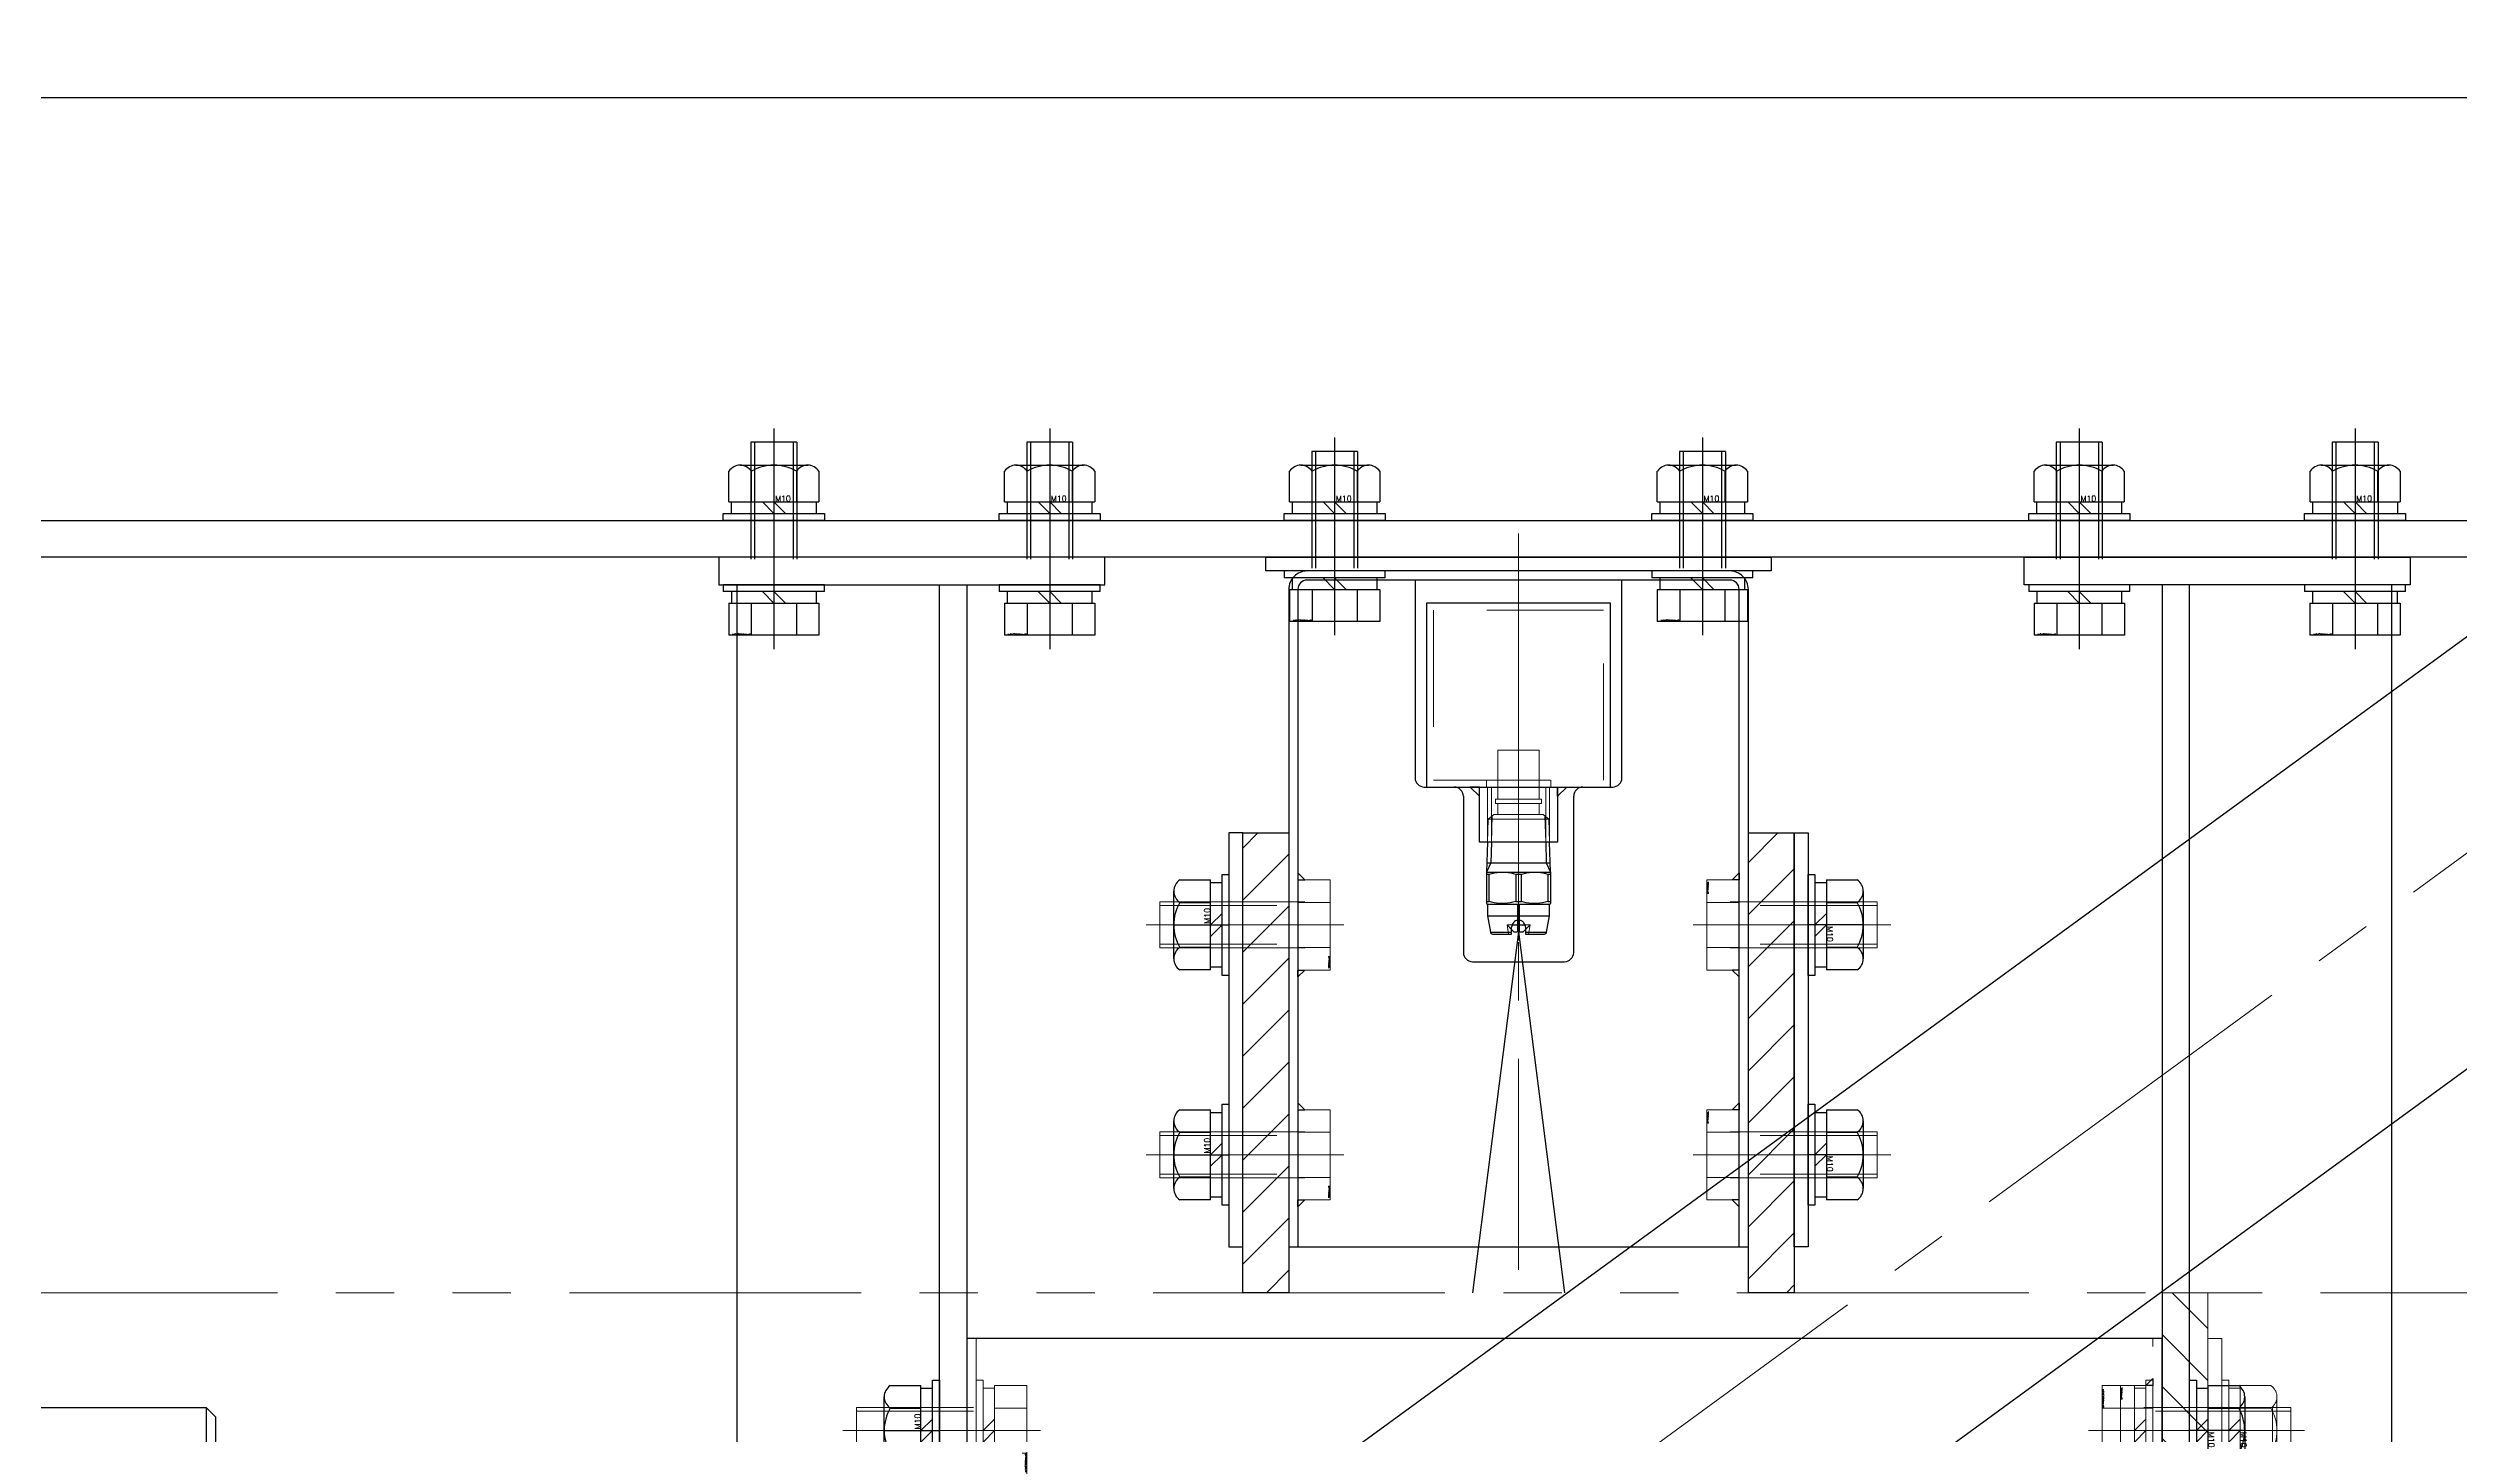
# Model space of a CAD drawing. Header units: millimetres. Extents: x -8731 to 85711, y -14522 to 31379.
# Drawn here: x 25403 to 25928, y 18003 to 18304 of the extents above; entities that cross this region are included whole.
import ezdxf

# ---------------------------------------------------------------- set-up
doc = ezdxf.new("R2010")
doc.units = ezdxf.units.MM
doc.header["$LTSCALE"] = 4
for name, pattern in [('CENTER2', [28.575, 19.05, -3.175, 3.175, -3.175]), ('HIDDEN', [9.525, 6.35, -3.175]), ('PHANTOM2', [31.75, 15.875, -3.175, 3.175, -3.175, 3.175, -3.175])]:
    doc.linetypes.add(name, pattern=pattern)
for name, color, linetype, lineweight in [('04_HIDDEN', 2, 'HIDDEN', 13), ('05_CENTER', 4, 'CENTER2', 13), ('06_PHANTOM', 2, 'PHANTOM2', 13)]:
    doc.layers.add(name, color=color, linetype=linetype, lineweight=lineweight)
doc.layers.add('10_DRAFT', color=8, linetype='Continuous', lineweight=0, plot=False)
doc.styles.add('KANJI0', font='txt.shx', dxfattribs={"width": 0.9, "height": 30, "bigfont": 'bigfont'})
doc.styles.add('KSS_TXT', font='txt.shx', dxfattribs={"bigfont": 'extfont2.shx'})
doc.styles.add('KSS_TXT_L', font='txt.shx', dxfattribs={"height": 9, "bigfont": 'extfont2.shx'})
doc.styles.get("Standard").update_dxf_attribs({"font": 'txt.shx', "bigfont": 'extfont2.shx'})

# ---------------------------------------------------------------- blocks, each defined once
blk = doc.blocks.new('M10Nu_1_1_1')
at = {"color": 0}
for p, q in [((-9.8, 0), (-9.8, 6.69)), ((-7.35, 8), (7.35, 8)), ((-4.9, 0), (-4.9, 6.69)), ((4.9, 6.69), (4.9, 0)), ((9.8, 6.69), (9.8, 0)), ((-9.8, 0), (9.8, 0))]:
    blk.add_line(p, q, dxfattribs=at)
at = {"color": 0, "linetype": 'CENTER2'}
blk.add_line((0, 8), (0, 0), dxfattribs=at)
at = {"color": 0}
for centre, radius, start, end in [((-7.35, 5.06), 2.94, 33.626, 146.374), ((0, -1.8), 9.8, 60, 120), ((7.35, 5.06), 2.94, 33.626, 146.374)]:
    blk.add_arc(centre, radius, start, end, dxfattribs=at)
at = {"layer": '10_DRAFT', "style": 'KANJI0', "width": 0.82}
blk.add_text('Ｍ１０', height=1.25, dxfattribs=at).set_placement((0.26, 0.12))
blk = doc.blocks.new('A$C20721D5E_1_1_1')
at = {"color": 0}
blk.add_line((-174, 5), (-174, -5), dxfattribs=at)
at = {"color": 0, "linetype": 'HIDDEN'}
for p, q in [((-20, -5), (-20, 5)), ((0, 4.19), (-20, 4.19)), ((0, -4.19), (-20, -4.19))]:
    blk.add_line(p, q, dxfattribs=at)
at = {"color": 0}
blk.add_lwpolyline([(0, -5), (-174, -5), (-175, -4), (-175, 4), (-174, 5), (0, 5)], close=True, dxfattribs=at)
at = {"layer": '05_CENTER'}
blk.add_line((-177.27, 0), (2.62, 0), dxfattribs=at)
blk = doc.blocks.new('A$C61520A35_1_1_1')
at = {"color": 0}
blk.add_line((-23.5, 8.53), (-23.5, -8.53), dxfattribs=at)
blk.add_circle((0, 0), 15, dxfattribs=at)
blk.add_arc((0, 0), 25, 199.9484, 160.0516, dxfattribs=at)
at = {"layer": '04_HIDDEN'}
for p, q in [((7.92, 23.71), (2.74, 14.75)), ((8.87, 23.37), (3.76, 14.52)), ((15.8, 19.37), (10.69, 10.52)), ((16.58, 18.71), (11.4, 9.75)), ((-23.5, 5), (-14.14, 5)), ((-23.5, 4), (-14.46, 4)), ((-23.5, -4), (-14.46, -4)), ((-23.5, -5), (-14.14, -5)), ((16.58, -18.71), (11.4, -9.75)), ((7.92, -23.71), (2.74, -14.75)), ((8.87, -23.37), (3.76, -14.52)), ((15.8, -19.37), (10.69, -10.52))]:
    blk.add_line(p, q, dxfattribs=at)
at = {"layer": '05_CENTER'}
for p, q in [((0, 29.39), (0, -29.39)), ((5.59, 9.69), (14.44, 25.01)), ((-29.39, 0), (29.39, 0)), ((5.59, -9.69), (14.44, -25.01))]:
    blk.add_line(p, q, dxfattribs=at)
blk = doc.blocks.new('SCS10-12a_1_1_1')
at = {"color": 0}
for p, q in [((0, 14.5), (0.5, 15)), ((0, 14.5), (0, -14.5)), ((0.5, 15), (0.5, -15)), ((0.5, 15), (11.5, 15)), ((11.5, 15), (11.5, -15)), ((11.5, 15), (12, 14.5)), ((12, 14.5), (12, -14.5)), ((0, -14.5), (0.5, -15)), ((0.5, -15), (11.5, -15)), ((4.24, -14.14), (7.76, -14.14)), ((12, -14.5), (11.5, -15))]:
    blk.add_line(p, q, dxfattribs=at)
at = {"color": 0, "linetype": 'HIDDEN'}
for p, q in [((0.5, 5), (0, 5.5)), ((12, 5.5), (11.5, 5)), ((0.5, 5), (11.5, 5)), ((0, -5.5), (0.5, -5)), ((0.5, -5), (11.5, -5)), ((11.5, -5), (12, -5.5))]:
    blk.add_line(p, q, dxfattribs=at)
at = {"color": 0, "linetype": 'CENTER2'}
for p, q in [((6, -4.31), (6, -15.69)), ((0.31, -10), (11.69, -10))]:
    blk.add_line(p, q, dxfattribs=at)
at = {"color": 0}
blk.add_circle((6, -10), 2.25, dxfattribs=at)
blk.add_arc((6, -10), 4.5, 293.0044, 246.9956, dxfattribs=at)
at = {"layer": '10_DRAFT'}
blk.add_line((0, 0), (12, 0), dxfattribs=at)
blk = doc.blocks.new('A$C21C31411_1_1_1')
at = {"color": 0}
for p, q in [((-48, 25), (-48, -25)), ((-2, 25), (-2, -25))]:
    blk.add_line(p, q, dxfattribs=at)
blk.add_lwpolyline([(-48, -25), (-2, -25), (0, -23), (0, 23), (-2, 25), (-48, 25), (-50, 23), (-50, -23)], close=True, dxfattribs=at)
at = {"layer": '04_HIDDEN'}
for p, q in [((-50, 5.1), (0, 5.1)), ((-50, -5.1), (0, -5.1))]:
    blk.add_line(p, q, dxfattribs=at)
at = {"layer": '10_DRAFT'}
blk.add_line((-50, 0), (0, 0), dxfattribs=at)
blk = doc.blocks.new('MSSU10-12a_1_1_1')
at = {"color": 0}
for p, q in [((-10, 4.19), (-9.19, 5)), ((-10, 4.19), (-10, -4.19)), ((-10, 4.19), (-1.19, 4.19)), ((-9.19, 5), (-2, 5)), ((-9.19, 5), (-9.19, -5)), ((0, 3), (-2, 5)), ((-2, 5), (-2, -5)), ((0, -3), (0, 3)), ((-10, -4.19), (-1.19, -4.19)), ((-10, -4.19), (-9.19, -5)), ((-9.19, -5), (-2, -5)), ((0, -3), (-2, -5))]:
    blk.add_line(p, q, dxfattribs=at)
at = {"layer": '04_HIDDEN', "color": 0}
for p, q in [((-6, 2.89), (-10, 2.89)), ((-10, 1.44), (-6, 1.44)), ((-6, 2.89), (-6, -2.89)), ((-4.33, 0), (-6, 2.89)), ((-4.33, 0), (-6, -2.89)), ((0, 3), (-1.73, 0)), ((0, -3), (-1.73, 0)), ((-10, -1.44), (-6, -1.44)), ((-10, -2.89), (-6, -2.89))]:
    blk.add_line(p, q, dxfattribs=at)
at = {"layer": '05_CENTER', "color": 0}
blk.add_line((2, 0), (-12, 0), dxfattribs=at)
blk = doc.blocks.new('A$C5CDF3BFA_1_1_1')
for name, p in [('A$C61520A35_1_1_1', (0, 0)), ('A$C21C31411_1_1_1', (-121.5, 0)), ('A$C20721D5E_1_1_1', (-15.5, 0))]:
    blk.add_blockref(name, p)
at = {"color": 4, "rotation": 180}
blk.add_blockref('SCS10-12a_1_1_1', (-171.5, 0), dxfattribs=at)
at = {"color": 4, "xscale": -1, "rotation": 180}
blk.add_blockref('SCS10-12a_1_1_1', (-121.5, 0), dxfattribs=at)
at = {"rotation": 90}
blk.add_blockref('M10Nu_1_1_1', (-23.5, 0), dxfattribs=at)
at = {"layer": '04_HIDDEN', "color": 4, "rotation": 239.9999999980393}
blk.add_blockref('MSSU10-12a_1_1_1', (7.5, 12.99), dxfattribs=at)
at = {"layer": '04_HIDDEN', "color": 4, "xscale": -0.9999999999999999, "rotation": 299.9999999980334}
blk.add_blockref('MSSU10-12a_1_1_1', (7.5, -12.99), dxfattribs=at)
blk = doc.blocks.new('A$C7C3641D0_1')
at = {"xscale": -1}
blk.add_blockref('A$C5CDF3BFA_1_1_1', (170, -115), dxfattribs=at)
blk = doc.blocks.new('A$C76B80905_1_1')
blk.add_blockref('A$C7C3641D0_1', (-30, 555))
blk = doc.blocks.new('A$C18500DD8_1_1')
for p, q in [((-817.78, 21.25), (-1853.53, -734.46)), ((-772.99, -40.14), (-1808.74, -795.86))]:
    blk.add_line(p, q)
at = {"layer": '05_CENTER'}
blk.add_line((-592.74, 138.41), (-1919.99, -830.01), dxfattribs=at)
blk = doc.blocks.new('A$C27AD2B2D_1_1_1')
at = {"color": 0}
blk.add_line((50, 858), (2550, 858), dxfattribs=at)
blk.add_lwpolyline([(50, 950), (2550, 950), (2550, 850), (50, 850)], close=True, dxfattribs=at)
at = {"layer": '05_CENTER'}
for p, q in [((1083, 838.72), (1083, 869.12)), ((1143, 838.72), (1143, 869.12)), ((1205, 838.72), (1205, 869.12)), ((1285, 838.72), (1285, 869.12)), ((1367, 838.72), (1367, 869.12)), ((1427, 838.72), (1427, 869.12))]:
    blk.add_line(p, q, dxfattribs=at)
blk = doc.blocks.new('A$C630344D5_1_1_1')
at = {"color": 0}
blk.add_lwpolyline([(1160, 150.2), (280, 150.2, -0.037623), (275.52, 150.54), (28.38, 187.87, 1.096072), (6.32, -189.89), (309, -179.82, -0.030069), (312.61, -179.91), (1997.39, -326.79, 0.610481), (2025.81, -281.61), (1921.29, -105.09, -0.309422), (1923.51, -71.27), (2106.95, 162.34, 0.68117), (2034, 286.77), (1164.64, 150.56, -0.038872), (1160, 150.2)], format="xyb", dxfattribs=at)
blk = doc.blocks.new('A$C7E374867_2_1')
at = {"color": 0}
for p, q in [((-9.81, 11), (9.81, 11)), ((-9.81, 4), (-9.81, 11)), ((-4.91, 4), (-4.91, 11)), ((4.91, 4), (4.91, 11)), ((9.81, 4), (9.81, 11)), ((-11, 1.5), (11, 1.5)), ((-11, 1.5), (-11, 0)), ((-11, 0), (11, 0)), ((9.81, 4), (-9.81, 4)), ((-9.25, 4), (-9.25, 1.5)), ((0, 1.5), (-2.5, 4)), ((0, 4), (2.5, 1.5)), ((9.25, 1.5), (9.25, 4)), ((11, 0), (11, 1.5))]:
    blk.add_line(p, q, dxfattribs=at)
at = {"color": 0, "linetype": 'CENTER2'}
blk.add_line((0, -29), (0, 14), dxfattribs=at)
at = {"color": 0, "linetype": 'HIDDEN'}
for p, q in [((-5, -26), (-5, 0)), ((-4.19, -26), (-4.19, 0)), ((4.19, -26), (4.19, 0)), ((5, -26), (5, 0)), ((-5, -26), (5, -26))]:
    blk.add_line(p, q, dxfattribs=at)
at = {"layer": '10_DRAFT', "style": 'KSS_TXT_L'}
blk.add_text('BT-M10x30L,SW,PW', height=0.3, dxfattribs=at).set_placement((5.05, 10.66))
blk = doc.blocks.new('M10Nza_1_1_1')
at = {"color": 0}
for p, q in [((-9.8, 4), (-9.8, 10.69)), ((-7.35, 12), (7.35, 12)), ((-4.9, 4), (-4.9, 10.69)), ((4.9, 10.69), (4.9, 4)), ((9.8, 10.69), (9.8, 4)), ((-9.8, 4), (9.8, 4)), ((-9.2, 1.5), (-9.2, 4)), ((0, 1.5), (-2.5, 4)), ((0, 4), (2.5, 1.5)), ((9.2, 4), (9.2, 1.5))]:
    blk.add_line(p, q, dxfattribs=at)
at = {"color": 0, "linetype": 'CENTER2'}
blk.add_line((0, 12), (0, 0), dxfattribs=at)
at = {"color": 0}
blk.add_lwpolyline([(-11, 1.5), (11, 1.5), (11, 0), (-11, 0)], close=True, dxfattribs=at)
for centre, radius, start, end in [((-7.35, 9.06), 2.94, 33.626, 146.374), ((0, 2.2), 9.8, 60, 120), ((7.35, 9.06), 2.94, 33.626, 146.374)]:
    blk.add_arc(centre, radius, start, end, dxfattribs=at)
at = {"layer": '10_DRAFT', "style": 'KSS_TXT'}
blk.add_text('M10', height=1.25, dxfattribs=at).set_placement((0.26, 4.12))
blk = doc.blocks.new('A$C69281495_1_1')
h = blk.add_hatch()
h.set_pattern_fill('_USER', color=3, scale=8, angle=45, pattern_type=0)
h.set_pattern_definition([(45, (9999.082, 6901.158), (-5.656854, 5.656854), [])])
h.paths.add_polyline_path([(10, 20), (0, 20), (0, 0), (10, 0)])
h.paths.add_polyline_path([(10, 0), (0, 0), (0, -50), (10, -50)])
h.paths.add_polyline_path([(10, -50), (0, -50), (0, -80), (10, -80)])
at = {"color": 0}
blk.add_lwpolyline([(0, 20), (10, 20), (10, -80), (0, -80)], close=True, dxfattribs=at)
at = {"layer": '05_CENTER'}
for p, q in [((-3.94, 5), (13.51, 5)), ((-3.94, -5), (13.51, -5)), ((-3.94, -45), (13.51, -45)), ((-3.94, -55), (13.51, -55))]:
    blk.add_line(p, q, dxfattribs=at)
at = {"layer": '10_DRAFT'}
for p, q in [((0, 0), (10, 0)), ((0, -50), (10, -50))]:
    blk.add_line(p, q, dxfattribs=at)
blk = doc.blocks.new('A$C69CC1232_1_1')
at = {"color": 0}
blk.add_lwpolyline([(0, 20), (3, 20), (3, -70), (0, -70)], close=True, dxfattribs=at)
at = {"layer": '05_CENTER'}
for p, q in [((-2.83, 0), (5.76, 0)), ((-2.83, -50), (5.76, -50))]:
    blk.add_line(p, q, dxfattribs=at)
blk = doc.blocks.new('A$C742A68D0_1_1')
at = {"color": 0}
for p, q in [((-9.81, 7), (9.81, 7)), ((-9.81, 0), (-9.81, 7)), ((-4.91, 0), (-4.91, 7)), ((4.91, 0), (4.91, 7)), ((9.81, 0), (9.81, 7)), ((-9.81, 0), (9.81, 0))]:
    blk.add_line(p, q, dxfattribs=at)
at = {"color": 0, "linetype": 'CENTER2'}
blk.add_line((0, -33), (0, 10), dxfattribs=at)
at = {"color": 0, "linetype": 'HIDDEN'}
for p, q in [((-5, -30), (-5, 0)), ((-4.19, -30), (-4.19, 0)), ((4.19, -30), (4.19, 0)), ((5, -30), (5, 0)), ((-5, -30), (5, -30))]:
    blk.add_line(p, q, dxfattribs=at)
at = {"layer": '10_DRAFT', "style": 'KSS_TXT_L'}
blk.add_text('BT-M10x30L', height=0.3, dxfattribs=at).set_placement((6.81, 6.66))
blk = doc.blocks.new('A$C78BC2D50_1_1')
at = {"color": 0}
for p, q in [((46, -5), (-46, -5)), ((-22.5, -5), (-22.5, -48)), ((22.5, -48), (22.5, -5)), ((-48, -7), (-48, -150)), ((48, -150), (48, -7)), ((-20.5, -50), (-14, -50)), ((-12, -52), (-12, -86)), ((12, -86), (12, -52)), ((14, -50), (20.5, -50)), ((-10, -88), (10, -88))]:
    blk.add_line(p, q, dxfattribs=at)
blk.add_lwpolyline([(-55, 0), (55, 0), (55, -3), (-55, -3)], close=True, dxfattribs=at)
blk.add_lwpolyline([(-50, -150), (50, -150), (50, -7, 0.414214), (46, -3), (-46, -3, 0.414214), (-50, -7)], format="xyb", close=True, dxfattribs=at)
at = {"color": 3}
for points in [[(-48, -70.19), (-46.5, -70.19), (-48, -68.69), (-48, -68.69)], [(48, -70.19), (46.5, -70.19), (48, -68.69), (48, -68.69)], [(-48, -89.81), (-46.5, -89.81), (-48, -91.31), (-48, -91.31)], [(48, -89.81), (46.5, -89.81), (48, -91.31), (48, -91.31)], [(-48, -120.19), (-46.5, -120.19), (-48, -118.69), (-48, -118.69)], [(48, -120.19), (46.5, -120.19), (48, -118.69), (48, -118.69)], [(-48, -139.81), (-46.5, -139.81), (-48, -141.31), (-48, -141.31)], [(48, -139.81), (46.5, -139.81), (48, -141.31), (48, -141.31)]]:
    blk.add_lwpolyline(points, close=True, dxfattribs=at)
at = {"color": 0}
for centre, start, end in [((-46, -7), 90, 180), ((46, -7), 0, 90), ((-20.5, -48), 180, 270), ((-14, -52), 0, 90), ((14, -52), 90, 180), ((20.5, -48), 270, 0), ((-10, -86), 180, 270), ((10, -86), 270, 0)]:
    blk.add_arc(centre, 2, start, end, dxfattribs=at)
at = {"layer": '05_CENTER'}
for p, q in [((-40, 6.1), (-40, -9.15)), ((40, 6.1), (40, -9.15)), ((0, 5.15), (0, -155.04))]:
    blk.add_line(p, q, dxfattribs=at)
at = {"layer": '10_DRAFT'}
blk.add_line((-14, -50), (14, -50), dxfattribs=at)
at = {"layer": '04_HIDDEN'}
for p, rotation in [((-48, -80), 270), ((48, -80), 90), ((-48, -130), 270), ((48, -130), 90)]:
    blk.add_blockref('A$C742A68D0_1_1', p, dxfattribs=dict(at, rotation=rotation))
blk = doc.blocks.new('A$C3DF50A72_1_1')
at = {"color": 0}
for p, q in [((2.37, 4.5), (0, 4.5)), ((3.37, 4.5), (14, 4.5)), ((14, 4.5), (14, -4.5)), ((2.37, -4.5), (0, -4.5)), ((14, -4.5), (3.37, -4.5))]:
    blk.add_line(p, q, dxfattribs=at)
blk.add_lwpolyline([(2.37, 5), (3.37, 5), (3.37, -5), (2.37, -5)], close=True, dxfattribs=at)
at = {"layer": '05_CENTER', "color": 0}
blk.add_line((0, 0), (15.13, 0), dxfattribs=at)
blk = doc.blocks.new('1／4MVEP9010S303Wb_1_1')
at = {"color": 0}
for p, q in [((-19.99, 5.63), (-19.99, 1.5)), ((-15.99, 6.75), (-19.58, 6.12)), ((-19.58, 6.12), (-19.58, 1.5)), ((-13.49, 6.75), (-15.99, 6.75)), ((-15.99, 6.75), (-15.99, -6.75)), ((-13.35, 7), (-13.49, 6.75)), ((-13.49, 6.75), (-13.49, -6.75)), ((-6.51, 7), (-13.35, 7)), ((-12.91, 7), (-12.91, 6.38)), ((-12.91, 6.38), (-6.94, 6.38)), ((-6.94, 7), (-6.94, 6.38)), ((-6.49, 6.97), (-6.51, 7)), ((0, 6.77), (-6.49, 6.97)), ((-6.49, 6.97), (-6.49, -6.97)), ((-4.49, 6.05), (-6.49, 6.97)), ((-4.49, 6.91), (-4.49, -6.91)), ((0, 5.91), (-4.49, 6.05)), ((-19.99, 1.5), (-18.49, 1.5)), ((-18.99, 1.5), (-19.49, 1)), ((-19.49, 1), (-19.49, 0.2)), ((-18.59, 0.2), (-19.49, 0.2)), ((-17.96, 1.4), (-17.99, 1.41)), ((-17.99, 1.41), (-17.99, -1.41)), ((-6.94, 0.62), (-12.91, 0.62)), ((-12.91, 0.62), (-12.91, -0.62)), ((-6.94, 0.62), (-6.94, -0.62)), ((-18.49, -1.5), (-19.99, -1.5)), ((-19.99, -1.5), (-19.99, -5.63)), ((-19.58, -1.5), (-19.58, -6.12)), ((-19.49, -0.2), (-18.59, -0.2)), ((-19.49, -0.2), (-19.49, -1)), ((-19.49, -1), (-18.99, -1.5)), ((-12.91, -0.62), (-6.94, -0.62)), ((-19.58, -6.12), (-15.99, -6.75)), ((-15.99, -6.75), (-13.49, -6.75)), ((-13.49, -6.75), (-13.35, -7)), ((-13.35, -7), (-6.51, -7)), ((-6.94, -6.38), (-12.91, -6.38)), ((-12.91, -6.38), (-12.91, -7)), ((-6.94, -6.38), (-6.94, -7)), ((-6.51, -7), (-6.49, -6.97)), ((-4.49, -6.05), (-6.49, -6.97)), ((-6.49, -6.97), (0, -6.77)), ((0, -5.91), (-4.49, -6.05))]:
    blk.add_line(p, q, dxfattribs=at)
for points in [[(-12.91, 0.62), (-13.07, 1.21), (-13.19, 1.8), (-13.28, 2.39), (-13.33, 3.01), (-13.34, 3.62), (-13.32, 4.24), (-13.26, 4.78), (-13.17, 5.31), (-13.05, 5.85), (-12.91, 6.38)], [(-6.94, 6.38), (-6.79, 5.79), (-6.66, 5.2), (-6.57, 4.61), (-6.52, 3.99), (-6.51, 3.38), (-6.54, 2.76), (-6.6, 2.22), (-6.68, 1.69), (-6.8, 1.15), (-6.94, 0.62)], [(-18.59, -0.2), (-18.52, -0.19), (-18.45, -0.14), (-18.41, -0.1), (-18.4, -0.05), (-18.39, 0.01), (-18.4, 0.05), (-18.41, 0.09), (-18.45, 0.14), (-18.52, 0.19), (-18.59, 0.2)], [(-18.49, -1.5), (-18.32, -1.49), (-18.15, -1.46), (-17.99, -1.41), (-17.75, -1.31), (-17.54, -1.16), (-17.42, -1.05), (-17.3, -0.91), (-17.2, -0.77), (-17.12, -0.62), (-17.06, -0.45), (-17.02, -0.29), (-16.99, -0.04), (-17, 0.2), (-17.05, 0.43), (-17.14, 0.65), (-17.26, 0.85), (-17.4, 1.03), (-17.59, 1.2), (-17.8, 1.33), (-17.96, 1.4), (-18.13, 1.45), (-18.3, 1.49), (-18.49, 1.5)], [(-12.91, -6.38), (-13.07, -5.79), (-13.19, -5.2), (-13.28, -4.61), (-13.33, -3.99), (-13.34, -3.38), (-13.32, -2.76), (-13.26, -2.22), (-13.17, -1.69), (-13.05, -1.15), (-12.91, -0.62)], [(-6.94, -0.62), (-6.79, -1.21), (-6.66, -1.8), (-6.57, -2.39), (-6.52, -3.01), (-6.51, -3.62), (-6.54, -4.24), (-6.6, -4.78), (-6.68, -5.31), (-6.8, -5.85), (-6.94, -6.38)]]:
    blk.add_lwpolyline(points, dxfattribs=at)
for centre, start, end in [((-19.49, 5.63), 100, 180), ((-19.49, -5.63), 180, 260)]:
    blk.add_arc(centre, 0.5, start, end, dxfattribs=at)
at = {"layer": '04_HIDDEN', "color": 0}
for p, q in [((-17.99, 2.5), (-19.99, 2.15)), ((-17.99, 2.5), (-18.99, 1.5)), ((-13.49, 0.2), (-18.59, 0.2)), ((-17.99, 2.5), (-17.99, 1.41)), ((-19.99, -2.15), (-17.99, -2.5)), ((-18.99, -1.5), (-17.99, -2.5)), ((-13.49, -0.2), (-18.59, -0.2)), ((-17.99, -1.41), (-17.99, -2.5))]:
    blk.add_line(p, q, dxfattribs=at)
at = {"layer": '05_CENTER', "color": 0}
blk.add_line((-21.29, 0), (6.01, 0), dxfattribs=at)
at = {"layer": '10_DRAFT'}
for p, q in [((0, 6.77), (0, -6.77)), ((5.01, 6.61), (0, 6.77)), ((5.73, 5.73), (0, 5.91)), ((6.01, 5.39), (5.01, 6.61)), ((5.01, 6.61), (5.01, -6.61)), ((6.01, 5.39), (6.01, -5.39)), ((6.01, 5.38), (6.01, -5.38)), ((5.73, -5.73), (0, -5.91)), ((0, -6.77), (5.01, -6.61)), ((5.01, -6.61), (6.01, -5.39))]:
    blk.add_line(p, q, dxfattribs=at)
blk.add_blockref('A$C3DF50A72_1_1', (6.01, 0), dxfattribs=at)
blk = doc.blocks.new('A$C3C9B0CAE_1_1')
at = {"color": 0}
blk.add_lwpolyline([(-20, 0), (20, 0), (20, 40), (-20, 40)], close=True, dxfattribs=at)
at = {"color": 3}
for points in [[(-8.5, 0), (-10.5, 0), (-8.5, -2), (-8.5, -2)], [(8.5, 0), (10.5, 0), (8.5, -2), (8.5, -2)]]:
    blk.add_lwpolyline(points, close=True, dxfattribs=at)
blk.add_lwpolyline([(8.5, 0), (8.5, -12), (-8.5, -12), (-8.5, 0)], close=True)
at = {"layer": '04_HIDDEN'}
for p, q in [((-7, 1.5), (-7, 0)), ((-6.77, 0), (-6.77, -12)), ((-5.91, 0), (-5.91, -12)), ((5.91, 0), (5.91, -12)), ((6.77, 0), (6.77, -12)), ((7, 1.5), (7, 0))]:
    blk.add_line(p, q, dxfattribs=at)
blk.add_lwpolyline([(-18.5, 1.5), (18.5, 1.5), (18.5, 38.5), (-18.5, 38.5)], close=True, dxfattribs=at)
at = {"layer": '05_CENTER'}
blk.add_line((0, -15.32), (0, 3.72), dxfattribs=at)
blk = doc.blocks.new('A$C0EDB6A95_1_1')
at = {"color": 4}
for q in [(-10, -110), (10, -110)]:
    blk.add_line((0, -31.49), q, dxfattribs=at)
blk.add_blockref('A$C3C9B0CAE_1_1', (0, 0))
at = {"color": 4, "rotation": 90}
blk.add_blockref('1／4MVEP9010S303Wb_1_1', (0, -12), dxfattribs=at)
blk = doc.blocks.new('A$C38186EA0_1_1')
at = {"color": 0}
for p, q in [((260, 20), (0, 20)), ((0, 20), (0, -27.38)), ((260, -96), (260, 20)), ((2.4, -31.05), (160, -100)), ((160, -100), (256, -100)), ((179.75, -100), (179.75, -149)), ((240.25, -100), (240.25, -149))]:
    blk.add_line(p, q, dxfattribs=at)
at = {"color": 3}
for points in [[(258, 9.81), (256.5, 9.81), (258, 11.31), (258, 11.31)], [(258, -9.81), (256.5, -9.81), (258, -11.31), (258, -11.31)], [(258, -30.19), (256.5, -30.19), (258, -28.69), (258, -28.69)], [(258, -49.81), (256.5, -49.81), (258, -51.31), (258, -51.31)], [(179.75, -100), (179.75, -101.5), (179.75, -101.5), (178.25, -100)], [(240.25, -100), (240.25, -101.5), (240.25, -101.5), (241.75, -100)], [(179.75, -149), (179.75, -147.5), (179.75, -147.5), (178.25, -149)], [(179.75, -152), (181.25, -152), (181.25, -152), (179.75, -153.5)], [(240.25, -152), (238.75, -152), (238.75, -152), (240.25, -153.5)], [(240.25, -149), (240.25, -147.5), (240.25, -147.5), (241.75, -149)]]:
    blk.add_lwpolyline(points, close=True, dxfattribs=at)
blk.add_lwpolyline([(132.5, -155), (287.5, -155), (287.5, -149), (132.5, -149)], close=True)
at = {"color": 0}
for centre, start, end in [((4, -27.38), 180, 246.3706), ((256, -96), 270, 0)]:
    blk.add_arc(centre, 4, start, end, dxfattribs=at)
at = {"layer": '04_HIDDEN'}
for p, q in [((2, 20), (2, -27.38)), ((258, -96), (258, 20)), ((3.2, -29.22), (160.42, -98)), ((160.42, -98), (256, -98)), ((181, -98), (181, -100)), ((239, -98), (239, -100)), ((183.25, -152), (183.25, -100)), ((236.75, -152), (236.75, -100)), ((179.75, -149), (179.75, -155)), ((240.25, -152), (179.75, -152)), ((240.25, -149), (240.25, -155))]:
    blk.add_line(p, q, dxfattribs=at)
for centre, start, end in [((4, -27.38), 180, 246.3706), ((256, -96), 270, 0)]:
    blk.add_arc(centre, 2, start, end, dxfattribs=at)
at = {"layer": '05_CENTER'}
for p, q in [((-3.95, 0), (5.97, 0)), ((254.06, 0), (263.98, 0)), ((254.06, -40), (263.98, -40)), ((210, -94.23), (210, -159.07)), ((150, -141.26), (150, -162.79)), ((270, -141.26), (270, -162.79))]:
    blk.add_line(p, q, dxfattribs=at)
at = {"layer": '10_DRAFT'}
for p, q in [((0, -27.38), (0, -30)), ((0, -30), (2.4, -31.05))]:
    blk.add_line(p, q, dxfattribs=at)
at = {"layer": '04_HIDDEN', "rotation": 90}
for p in [(258, 0), (258, -40)]:
    blk.add_blockref('A$C742A68D0_1_1', p, dxfattribs=at)
blk = doc.blocks.new('A$C41C35775_1_1')
h = blk.add_hatch()
h.set_pattern_fill('_USER', color=3, scale=8, angle=135, pattern_type=0)
h.set_pattern_definition([(135, (10701.542, 5252.723), (-5.656854, -5.656854), [])])
h.paths.add_polyline_path([(10, 70), (0, 70), (0, 60), (10, 60)])
h.paths.add_polyline_path([(10, 60), (0, 60), (0, 10), (10, 10)])
h.paths.add_polyline_path([(10, 10), (0, 10), (0, -20), (10, -20)])
at = {"color": 0}
blk.add_lwpolyline([(0, 70), (10, 70), (10, -20), (0, -20)], close=True, dxfattribs=at)
at = {"layer": '05_CENTER'}
for p, q in [((-3.94, 45), (13.51, 45)), ((-3.94, 35), (13.51, 35)), ((-3.94, 5), (13.51, 5)), ((-3.94, -5), (13.51, -5))]:
    blk.add_line(p, q, dxfattribs=at)
at = {"layer": '10_DRAFT'}
for p, q in [((0, 40), (10, 40)), ((0, 0), (10, 0))]:
    blk.add_line(p, q, dxfattribs=at)
blk = doc.blocks.new('A$C2C6365D4_1_1')
at = {"color": 0}
blk.add_lwpolyline([(0, 60), (3, 60), (3, -20), (0, -20)], close=True, dxfattribs=at)
at = {"layer": '05_CENTER'}
for p, q in [((-2.83, 40), (5.76, 40)), ((-2.83, 0), (5.76, 0))]:
    blk.add_line(p, q, dxfattribs=at)
blk = doc.blocks.new('A$C435E4D93_1_1')
for name, p, rotation in [('A$C7E374867_2_1', (-40, -3), 180), ('A$C7E374867_2_1', (40, -3), 180), ('M10Nza_1_1_1', (-63, -80), 90), ('M10Nza_1_1_1', (63, -80), 270), ('M10Nza_1_1_1', (-63, -130), 90), ('M10Nza_1_1_1', (63, -130), 270), ('M10Nza_1_1_1', (-126, -190), 90), ('M10Nza_1_1_1', (146, -190), 270)]:
    blk.add_blockref(name, p, dxfattribs=dict(rotation=rotation))
for name, p in [('M10Nza_1_1_1', (-40, 8)), ('M10Nza_1_1_1', (40, 8)), ('A$C78BC2D50_1_1', (0, 0)), ('A$C0EDB6A95_1_1', (0, -50)), ('A$C69CC1232_1_1', (60, -80)), ('A$C38186EA0_1_1', (-120, -190))]:
    blk.add_blockref(name, p)
at = {"xscale": -1}
blk.add_blockref('A$C69CC1232_1_1', (-60, -80), dxfattribs=at)
at = {"color": 3}
for p in [(-60, -80), (50, -80)]:
    blk.add_blockref('A$C69281495_1_1', p, dxfattribs=at)
at = {"layer": '04_HIDDEN', "color": 3}
blk.add_blockref('A$C41C35775_1_1', (140, -230), dxfattribs=at)
at = {"layer": '04_HIDDEN'}
blk.add_blockref('A$C2C6365D4_1_1', (150, -230), dxfattribs=at)
for name, p, rotation in [('A$C7E374867_2_1', (-118, -190), 270), ('A$C7E374867_2_1', (138, -190), 90), ('M10Nza_1_1_1', (153, -190), 270)]:
    blk.add_blockref(name, p, dxfattribs=dict(at, rotation=rotation))
blk = doc.blocks.new('A$C1A3C2C0C_1_1_1')
at = {"color": 0}
for p, q in [((-9.81, 11), (9.81, 11)), ((-9.81, 4), (-9.81, 11)), ((-4.91, 4), (-4.91, 11)), ((4.91, 4), (4.91, 11)), ((9.81, 4), (9.81, 11)), ((-11, 1.5), (11, 1.5)), ((-11, 1.5), (-11, 0)), ((9.81, 4), (-9.81, 4)), ((-9.25, 4), (-9.25, 1.5)), ((0, 1.5), (-2.5, 4)), ((0, 4), (2.5, 1.5)), ((9.25, 1.5), (9.25, 4)), ((11, 0), (11, 1.5)), ((-11, 0), (11, 0))]:
    blk.add_line(p, q, dxfattribs=at)
at = {"color": 0, "linetype": 'CENTER2'}
blk.add_line((0, -34), (0, 14), dxfattribs=at)
at = {"color": 0, "linetype": 'HIDDEN'}
for p, q in [((-5, -31), (-5, 0)), ((-4.19, -31), (-4.19, 0)), ((4.19, -31), (4.19, 0)), ((5, -31), (5, 0)), ((-5, -31), (5, -31))]:
    blk.add_line(p, q, dxfattribs=at)
at = {"layer": '10_DRAFT', "style": 'KSS_TXT_L'}
blk.add_text('BT-M10x35L,SW,PW', height=0.3, dxfattribs=at).set_placement((5.1, 10.66))
blk = doc.blocks.new('KK015066_54_5_1_1_1')
for p, q in [((1.5, 50), (0, 50)), ((0, 0), (0, 50)), ((6, 12.5), (6, 45.5)), ((45.5, 6), (12.5, 6)), ((0, 0), (50, 0)), ((50, 1.5), (50, 0))]:
    blk.add_line(p, q)
for centre, radius, start, end in [((1.5, 45.5), 4.5, 0, 90), ((12.5, 12.5), 6.5, 180, 270), ((45.5, 1.5), 4.5, 0, 90)]:
    blk.add_arc(centre, radius, start, end)
at = {"flags": 3}
blk.add_attdef('PARAM', (0, 0), '', height=1, dxfattribs=at)
blk = doc.blocks.new('A$C66610CD9_1_1_1')
at = {"color": 0}
for p, q in [((19, -363), (19, -9)), ((291, -363), (291, -9)), ((-151, -305), (-156, -310)), ((-25, -305), (-151, -305)), ((-156, -310), (-156, -355)), ((-156, -349), (-25, -349)), ((-156, -355), (-25, -355))]:
    blk.add_line(p, q, dxfattribs=at)
for points in [[(55, -3), (-29, -3), (-29, -9), (55, -9)], [(255, -3), (339, -3), (339, -9), (255, -9)], [(25, -363), (-20, -363), (-25, -358), (-25, -9), (25, -9)], [(285, -363), (335, -363), (335, -9), (285, -9)]]:
    blk.add_lwpolyline(points, close=True, dxfattribs=at)
at = {"layer": '04_HIDDEN'}
for p, q in [((20, -305), (-25, -305)), ((20, -305), (25, -310)), ((-25, -349), (25, -349)), ((-25, -355), (25, -355))]:
    blk.add_line(p, q, dxfattribs=at)
at = {"layer": '05_CENTER'}
for p, q in [((-17, -18.31), (-17, 5.84)), ((43, -18.31), (43, 5.84)), ((267, -18.31), (267, 5.84)), ((327, -18.31), (327, 5.84)), ((31.56, -193), (12.43, -193)), ((278.44, -193), (297.57, -193)), ((-138, -344.74), (-138, -359.57)), ((-52, -344.74), (-52, -359.57)), ((50, -369.56), (50, -350.43)), ((310, -369.56), (310, -350.43))]:
    blk.add_line(p, q, dxfattribs=at)
at = {"layer": '10_DRAFT'}
for p, q in [((55, -3), (255, -3)), ((-95, -349), (-95, -355.03))]:
    blk.add_line(p, q, dxfattribs=at)
blk.add_blockref('KK015066_54_5_1_1_1', (25, -363))
at = {"layer": '04_HIDDEN'}
blk.add_blockref('KK015066_54_5_1_1_1', (285, -363), dxfattribs=at)
blk = doc.blocks.new('A$C09746182_1_1')
at = {"rotation": 180}
for p in [(-42, 184), (18, 184), (242, 184), (302, 184)]:
    blk.add_blockref('A$C1A3C2C0C_1_1_1', p, dxfattribs=at)
for name, p in [('M10Nza_1_1_1', (-42, 198)), ('M10Nza_1_1_1', (18, 198)), ('M10Nza_1_1_1', (242, 198)), ('M10Nza_1_1_1', (302, 198)), ('A$C66610CD9_1_1_1', (-25, 193))]:
    blk.add_blockref(name, p)

msp = doc.modelspace()

# ---------------------------------------------------------------- block references
for name, p in [('A$C18500DD8_1_1', (27403.25247, 18633.67003)), ('A$C27AD2B2D_1_1_1', (24478.25246, 17343.67003)), ('A$C76B80905_1_1', (25128.25246, 17543.67003)), ('A$C09746182_1_1', (25603.25247, 18003.67004)), ('A$C435E4D93_1_1', (25723.25247, 18193.67003))]:
    msp.add_blockref(name, p)
at = {"layer": '06_PHANTOM', "color": 6}
msp.add_blockref('A$C630344D5_1_1_1', (24928.25246, 17883.47003), dxfattribs=at)

doc.saveas('drawing.dxf')
